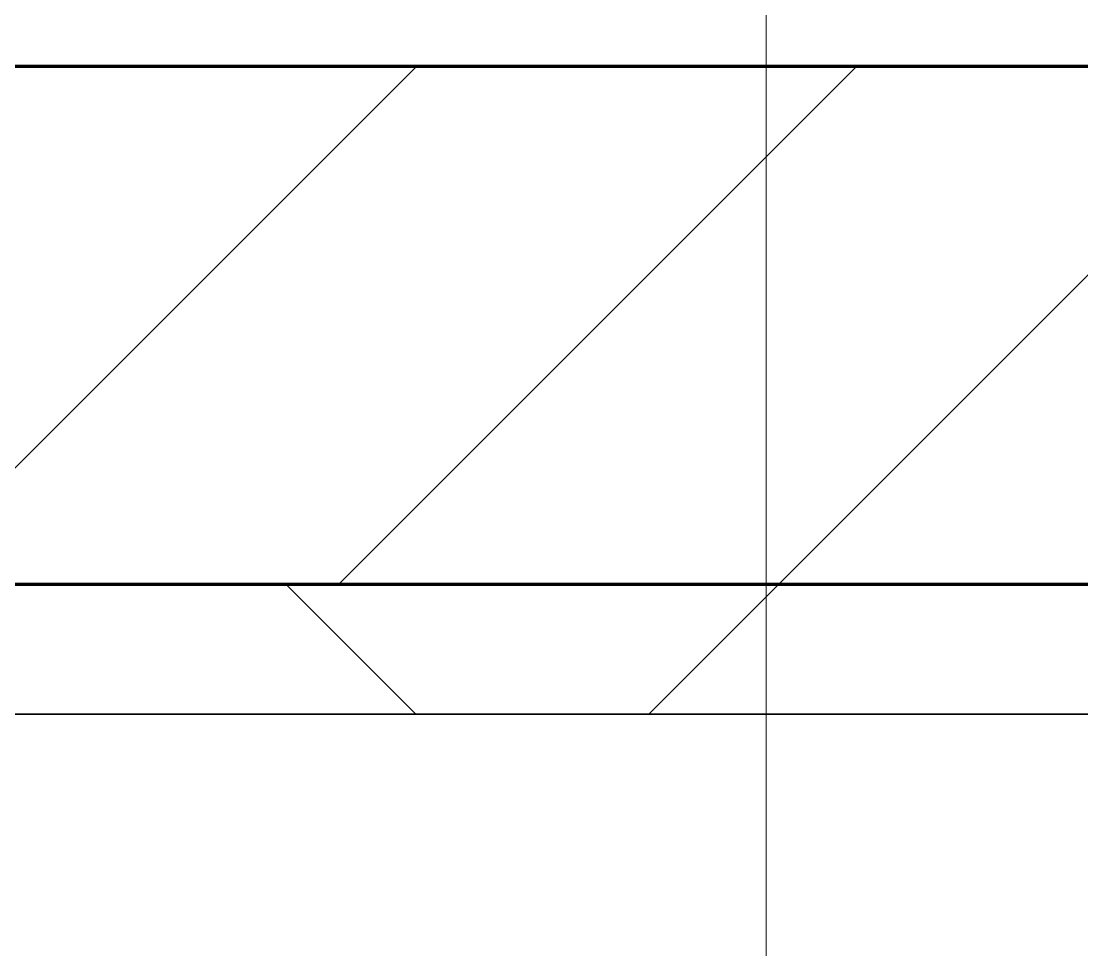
# Model space of a CAD drawing. Header units: millimetres. Extents: x -794326 to -715748, y -17796 to 22353.
# Drawn here: x -778085.1 to -777676, y 7803.1 to 8161.3 of the extents above; entities that cross this region are included whole.
import ezdxf

# ---------------------------------------------------------------- set-up
doc = ezdxf.new("R2010")
doc.units = ezdxf.units.MM
for name, color, linetype, lineweight in [('A-GLAZ-CURT', 2, 'Continuous', 9), ('A-WALL', 5, 'Continuous', 35), ('A-WALL-FNSH', 2, 'Continuous', 35), ('A-WALL-PATT', 1, 'Continuous', 35), ('G-ANNO-TEXT', 3, 'Continuous', 9)]:
    doc.layers.add(name, color=color, linetype=linetype, lineweight=lineweight)

# ---------------------------------------------------------------- blocks, each defined once
blk = doc.blocks.new('PPLS-PP19_Custom Tile Pattern - Custom Tile Pattern-V66-4282-01 ENLARGED LOWER PLATFORM LEVEL - REFLECTED CEILING PLAN - SHEET 3')
at = {"layer": 'A-GLAZ-CURT'}
for p, q in [((-300, 0), (300, 0)), ((300, 0), (-300, 0)), ((195.99, 0), (213.31, 0)), ((213.31, 0), (195.99, 0)), ((230.06, 0), (300, 0)), ((-300, -50), (300, -50)), ((300, -50), (-300, -50))]:
    blk.add_line(p, q, dxfattribs=at)
for points, knots in [([(9.32, 0), (9.08, 0), (7.65, 0), (2.57, 0), (-12.23, 0), (-25.64, 0), (-40, 0), (-56.24, 0), (-75.59, 0), (-94, 0), (-112.01, 0), (-114.94, 0), (-115.63, 0)], [-2922.926651, -2922.926651, -2922.926651, -2922.926651, -2882.788014, -2720.818881, -2518.50168, -2125.455881, -1792.521578, -1466.981642, -1208.454564, -789.402658, -501.969187, -243.577221, -243.577221, -243.577221, -243.577221]), ([(31.18, 0), (25.97, 0), (11.99, 0), (-16.92, 0), (-47.42, 0), (-65.77, 0), (-66.37, 0), (-66.38, 0)], [-4496.803627, -4496.803627, -4496.803627, -4496.803627, -4222.080604, -3745.412743, -2981.410125, -2542.574734, -2498.224237, -2498.224237, -2498.224237, -2498.224237]), ([(-36.78, 0), (-32.43, 0), (-19.22, 0), (8.83, 0), (43.36, 0), (70.92, 0), (82.12, 0), (83.66, 0)], [-6191.144455, -6191.144455, -6191.144455, -6191.144455, -5862.463379, -5340.621928, -4573.028122, -4094.177415, -3869.465285, -3869.465285, -3869.465285, -3869.465285]), ([(30.82, 0), (29.27, 0), (20.14, 0), (3.54, 0), (-16.58, 0), (-34.76, 0), (-36.04, 0)], [-10462.034656, -10462.034656, -10462.034656, -10462.034656, -10363.088938, -9884.23066, -9424.652049, -9182.880979, -9182.880979, -9182.880979, -9182.880979]), ([(-30.52, 0), (-27.11, 0), (-17.83, 0), (5.99, 0), (22.06, 0), (37.44, 0), (45.92, 0), (57.76, 0), (64.47, 0), (72.74, 0), (75.22, 0), (76.03, 0), (76.21, 0)], [-2323.618664, -2323.618664, -2323.618664, -2323.618664, -2142.497158, -1716.209403, -1206.526904, -1089.329421, -901.315459, -753.071572, -495.328968, -421.953223, -334.951786, -290.452333, -290.452333, -290.452333, -290.452333]), ([(8.33, 0), (8.19, 0), (7.18, 0), (0.32, 0), (-13.89, 0), (-24.92, 0), (-29.03, 0)], [-3574.286521, -3574.286521, -3574.286521, -3574.286521, -3526.962355, -3285.499107, -2903.012179, -2680.714891, -2680.714891, -2680.714891, -2680.714891]), ([(-28.57, 0), (-26.93, 0), (-20.29, 0), (-11.45, 0), (2.08, 0), (13.15, 0), (21.24, 0), (24.62, 0), (24.72, 0), (24.72, 0)], [-5361.429781, -5361.429781, -5361.429781, -5361.429781, -5261.36855, -5050.479954, -4785.90057, -4596.498881, -4445.288762, -4384.376941, -4376.041937, -4376.041937, -4376.041937, -4376.041937]), ([(40.22, 0), (35.23, 0), (24.1, 0), (2.64, 0), (-15.59, 0), (-24.89, 0), (-27.34, 0)], [-4066.332663, -4066.332663, -4066.332663, -4066.332663, -3766.694881, -3333.063701, -2994.501669, -2815.863824, -2815.863824, -2815.863824, -2815.863824]), ([(76.63, 0), (74.8, 0), (67.65, 0), (53.52, 0), (37, 0), (24.07, 0), (12.82, 0), (-2.9, 0), (-18.01, 0), (-25.33, 0), (-27.3, 0)], [-3095.572228, -3095.572228, -3095.572228, -3095.572228, -2950.589685, -2634.532728, -2313.748533, -2106.613311, -1925.670641, -1617.263037, -1290.787923, -1169.544024, -1169.544024, -1169.544024, -1169.544024]), ([(-27.29, 0), (-21.43, 0), (-9.84, 0), (4.23, 0), (9.64, 0), (10.14, 0), (10.18, 0)], [-3892.890586, -3892.890586, -3892.890586, -3892.890586, -3589.737505, -3285.047089, -3066.359526, -3044.715262, -3044.715262, -3044.715262, -3044.715262]), ([(-26.65, 0), (-23.01, 0), (-13.67, 0), (8.61, 0), (15.02, 0), (22.91, 0), (31, 0), (36.29, 0), (39.94, 0), (40.43, 0)], [-3113.700791, -3113.700791, -3113.700791, -3113.700791, -2864.387349, -2439.246196, -2084.094819, -1956.422387, -1818.904206, -1645.594513, -1619.124411, -1619.124411, -1619.124411, -1619.124411]), ([(-15.19, 0), (-13.07, 0), (7.48, 0), (42.82, 0), (88.72, 0), (120.63, 0), (138.28, 0), (138.53, 0)], [-461.142613, -461.142613, -461.142613, -461.142613, -429.606584, -390.253598, -346.313304, -291.370682, -290.5735, -290.5735, -290.5735, -290.5735]), ([(-2.63, 0), (-2.47, 0), (-1.22, 0), (4.92, 0), (15.97, 0), (22.54, 0), (24.49, 0)], [-226.825321, -226.825321, -226.825321, -226.825321, -220.269177, -206.416616, -198.214427, -187.717507, -187.717507, -187.717507, -187.717507]), ([(40.57, 0), (39.04, 0), (30.78, 0), (12, 0), (3.08, 0), (-1.67, 0), (-2.25, 0)], [-312.354351, -312.354351, -312.354351, -312.354351, -307.516438, -285.83788, -246.234814, -234.646884, -234.646884, -234.646884, -234.646884]), ([(24.69, 0), (24.54, 0), (20.99, 0), (15.48, 0), (10.8, 0), (9.63, 0)], [-4368.572414, -4368.572414, -4368.572414, -4368.572414, -4306.476363, -4080.000647, -3772.857994, -3772.857994, -3772.857994, -3772.857994]), ([(18.16, 0), (19.15, 0), (24.25, 0), (25.66, 0), (26.12, 0)], [-5700.113719, -5700.113719, -5700.113719, -5700.113719, -5554.232259, -5302.431367, -5302.431367, -5302.431367, -5302.431367]), ([(108.46, 0), (106.74, 0), (102.52, 0), (92.38, 0), (85.59, 0), (74.4, 0), (62.26, 0), (51.85, 0), (43.81, 0), (29.53, 0), (20.67, 0), (18.85, 0), (18.16, 0)], [-7889.582879, -7889.582879, -7889.582879, -7889.582879, -7723.759874, -7531.75727, -7135.649961, -6924.452779, -6738.82075, -6548.303034, -6314.283804, -6135.05769, -5972.647715, -5832.674503, -5832.674503, -5832.674503, -5832.674503]), ([(27.44, 0), (27.9, 0), (29.54, 0), (38.07, 0), (53.39, 0), (71.67, 0), (84.83, 0), (86.01, 0), (92.51, 0), (94.33, 0)], [-5037.309798, -5037.309798, -5037.309798, -5037.309798, -4887.603822, -4705.298446, -4353.683244, -3960.84581, -3759.045785, -3336.541051, -2783.776468, -2783.776468, -2783.776468, -2783.776468]), ([(27.89, 0), (29.09, 0), (33.4, 0), (48.37, 0), (71.92, 0), (94.37, 0), (106.27, 0), (108.46, 0)], [-147.777612, -147.777612, -147.777612, -147.777612, -135.792042, -118.513713, -97.899267, -63.759246, -56.246076, -56.246076, -56.246076, -56.246076]), ([(53.18, 0), (53.06, 0), (52.22, 0), (44.99, 0), (36.46, 0), (30.82, 0)], [-622.740158, -622.740158, -622.740158, -622.740158, -566.066452, -360.610861, 0, 0, 0, 0]), ([(136.44, 0), (121.66, 0), (86.93, 0), (51.16, 0), (31.18, 0)], [-106.750556, -106.750556, -106.750556, -106.750556, -59.610984, 0, 0, 0, 0]), ([(168.37, 0), (167.68, 0), (162.47, 0), (147.02, 0), (109.77, 0), (76.86, 0), (57.82, 0), (46.51, 0), (41.18, 0), (36.02, 0), (35.54, 0), (35.54, 0)], [-543.375029, -543.375029, -543.375029, -543.375029, -530.793311, -458.593899, -401.860199, -357.622665, -341.267687, -334.000314, -326.15566, -319.318397, -317.489778, -317.489778, -317.489778, -317.489778]), ([(36.29, 0), (37.77, 0), (48.82, 0), (64.79, 0), (95.91, 0), (124.45, 0), (132.42, 0), (134.6, 0)], [-314.598523, -314.598523, -314.598523, -314.598523, -305.899624, -287.17622, -249.500363, -194.761443, -152.241002, -152.241002, -152.241002, -152.241002]), ([(70.61, 0), (66.16, 0), (55.8, 0), (45.25, 0), (40.99, 0), (40.57, 0)], [-4647.237329, -4647.237329, -4647.237329, -4647.237329, -4326.416877, -4098.545751, -4073.417217, -4073.417217, -4073.417217, -4073.417217]), ([(40.58, 0), (43.8, 0), (51.61, 0), (58.74, 0), (61.34, 0), (61.45, 0)], [-1616.475267, -1616.475267, -1616.475267, -1616.475267, -1443.202566, -1228.752106, -1120.932285, -1120.932285, -1120.932285, -1120.932285]), ([(103.09, 0), (101.08, 0), (86.31, 0), (65.15, 0), (46.53, 0), (41.05, 0)], [-375.435014, -375.435014, -375.435014, -375.435014, -369.147452, -330.153101, -312.862512, -312.862512, -312.862512, -312.862512]), ([(61.47, 0), (61.47, 0), (61.21, 0), (54.61, 0), (53.71, 0), (53.56, 0)], [-1113.311073, -1113.311073, -1113.311073, -1113.311073, -1096.402191, -891.204116, -747.28819, -747.28819, -747.28819, -747.28819]), ([(76.22, 0), (75.58, 0), (73.64, 0), (71.05, 0), (70.61, 0)], [-193.634889, -193.634889, -193.634889, -193.634889, -31.537676, 0, 0, 0, 0]), ([(94.4, 0), (94.4, 0), (94.64, 0), (99.11, 0), (108.97, 0), (120.79, 0), (139.94, 0), (158.53, 0), (171.52, 0), (176.34, 0)], [-2348.345796, -2348.345796, -2348.345796, -2348.345796, -2310.419338, -2233.599744, -2052.234781, -1843.028543, -1530.39897, -1095.004608, -798.658217, -798.658217, -798.658217, -798.658217]), ([(129.02, 0), (129.02, 0), (124.41, 0), (122.35, 0), (114.96, 0), (108.04, 0), (103.09, 0)], [-35.386604, -35.386604, -35.386604, -35.386604, -31.430235, -22.807238, -15.488593, 0, 0, 0, 0]), ([(107.97, 0), (107.2, 0), (105.63, 0), (105.23, 0), (105.23, 0)], [-9006.33563, -9006.33563, -9006.33563, -9006.33563, -8966.157302, -8929.495943, -8929.495943, -8929.495943, -8929.495943]), ([(114.39, 0), (114.2, 0), (112.92, 0), (110.73, 0), (108.51, 0)], [-8148.58938, -8148.58938, -8148.58938, -8148.58938, -8105.191388, -7891.265505, -7891.265505, -7891.265505, -7891.265505]), ([(157.9, 0), (156.77, 0), (151.67, 0), (143.29, 0), (134.04, 0), (126.24, 0), (118.6, 0), (114.27, 0), (112.24, 0), (108.6, 0)], [-10292.955006, -10292.955006, -10292.955006, -10292.955006, -10098.273015, -9847.788484, -9677.714971, -9567.007022, -9453.21225, -9220.200448, -9017.638175, -9017.638175, -9017.638175, -9017.638175]), ([(108.75, 0), (113.67, 0), (119.81, 0), (128.63, 0), (128.95, 0)], [-55.915853, -55.915853, -55.915853, -55.915853, -39.050993, -35.895543, -35.895543, -35.895543, -35.895543]), ([(128.58, 0), (128.8, 0), (130.16, 0), (139.26, 0), (152.67, 0), (161.24, 0), (162.19, 0), (162.75, 0)], [-633.326174, -633.326174, -633.326174, -633.326174, -627.736123, -618.981161, -602.094757, -592.980799, -581.414464, -581.414464, -581.414464, -581.414464]), ([(137.1, 0), (136, 0), (133.64, 0), (129.87, 0), (129.11, 0)], [-670.405967, -670.405967, -670.405967, -670.405967, -651.020627, -640.742133, -640.742133, -640.742133, -640.742133]), ([(193.8, 0), (193.33, 0), (190.11, 0), (183.13, 0), (171, 0), (161.95, 0), (161.28, 0), (158.35, 0), (157.85, 0), (157.77, 0)], [-11665.349007, -11665.349007, -11665.349007, -11665.349007, -11565.880756, -11105.624034, -10839.086983, -10768.332124, -10666.779182, -10580.760289, -10550.278881, -10550.278881, -10550.278881, -10550.278881]), ([(176.34, 0), (173.89, 0), (167.59, 0), (159.34, 0), (158.33, 0), (158.3, 0)], [-152.867583, -152.867583, -152.867583, -152.867583, -143.776725, -129.632772, -123.352749, -123.352749, -123.352749, -123.352749]), ([(159.07, 0), (159.13, 0), (160.84, 0), (165.21, 0), (171.67, 0), (175.77, 0), (176.33, 0)], [-115.643202, -115.643202, -115.643202, -115.643202, -114.681583, -87.660824, -65.295536, -61.878594, -61.878594, -61.878594, -61.878594]), ([(162.75, 0), (165.4, 0), (170.91, 0), (172.61, 0), (172.61, 0)], [-111.264224, -111.264224, -111.264224, -111.264224, -56.742688, -19.085662, -19.085662, -19.085662, -19.085662]), ([(247.1, 0), (246.76, 0), (245.04, 0), (238.34, 0), (226.56, 0), (221.1, 0), (200.27, 0), (182.99, 0), (174.27, 0), (169.67, 0), (168.99, 0)], [-9649.085549, -9649.085549, -9649.085549, -9649.085549, -9581.591397, -9406.094246, -9221.510254, -9016.44624, -8717.832359, -8253.978395, -8152.463617, -8069.855175, -8069.855175, -8069.855175, -8069.855175]), ([(215.22, 0), (214.62, 0), (210.55, 0), (203.98, 0), (187.54, 0), (175.3, 0), (169.49, 0)], [-203.825446, -203.825446, -203.825446, -203.825446, -198.527383, -184.406837, -162.427601, -142.916156, -142.916156, -142.916156, -142.916156]), ([(171.51, 0), (176.48, 0), (193.23, 0), (201.73, 0), (208.81, 0), (213.9, 0), (241.96, 0), (266.73, 0), (281.71, 0), (291.71, 0), (296.52, 0), (297.86, 0), (298.09, 0)], [-7971.819559, -7971.819559, -7971.819559, -7971.819559, -7784.112253, -7606.717214, -7289.299508, -7042.621073, -6582.165592, -6068.460911, -5766.029927, -5566.724884, -5280.360606, -5199.253518, -5199.253518, -5199.253518, -5199.253518]), ([(176.43, 0), (179.75, 0), (187.25, 0), (208.82, 0), (219.42, 0), (230.06, 0)], [-61.676374, -61.676374, -61.676374, -61.676374, -41.623857, -24.459831, 0, 0, 0, 0]), ([(176.5, 0), (180.81, 0), (188.26, 0), (193.62, 0), (194.69, 0), (194.79, 0)], [-795.364705, -795.364705, -795.364705, -795.364705, -529.74427, -295.064701, -265.121568, -265.121568, -265.121568, -265.121568]), ([(176.6, 0), (180.71, 0), (189.44, 0), (201.08, 0), (207.47, 0), (213.96, 0), (215.11, 0)], [-250.678746, -250.678746, -250.678746, -250.678746, -237.955587, -223.92608, -215.862851, -208.75215, -208.75215, -208.75215, -208.75215]), ([(300, 0), (286.53, 0), (254.22, 0), (210.58, 0), (186.51, 0), (177.41, 0)], [-285.253232, -285.253232, -285.253232, -285.253232, -244.693688, -187.987675, -154.190936, -154.190936, -154.190936, -154.190936]), ([(300, 0), (288.22, 0), (262, 0), (230.43, 0), (219.94, 0), (219.02, 0)], [-12528.858583, -12528.858583, -12528.858583, -12528.858583, -11905.454923, -11162.864862, -10856.732305, -10856.732305, -10856.732305, -10856.732305]), ([(219.9, 0), (220.86, 0), (227.84, 0), (242.06, 0), (246.54, 0), (246.96, 0)], [-10670.940496, -10670.940496, -10670.940496, -10670.940496, -10511.382485, -9925.173265, -9834.877357, -9834.877357, -9834.877357, -9834.877357]), ([(284.76, 0), (284.76, 0), (285.09, 0), (287.47, 0), (293.59, 0), (297.76, 0), (300, 0)], [-4110.630118, -4110.630118, -4110.630118, -4110.630118, -4053.389046, -3959.664717, -3862.421465, -3746.95702, -3746.95702, -3746.95702, -3746.95702]), ([(297.38, 0), (295.84, 0), (291.62, 0), (285.38, 0), (284.87, 0)], [-4803.172655, -4803.172655, -4803.172655, -4803.172655, -4358.271401, -4143.037883, -4143.037883, -4143.037883, -4143.037883])]:
    blk.add_open_spline(points, degree=3, knots=knots, dxfattribs=at)
for points in [[(24.49, 0), (25.23, 0), (25.72, 0), (26.04, 0)], [(80.35, 0), (79.57, 0), (78.27, 0), (76.63, 0)], [(84.06, 0), (83.48, 0), (82.41, 0), (81.72, 0)], [(105.26, 0), (105.47, 0), (106.62, 0), (107.76, 0)], [(108.54, 0), (111.52, 0), (112.65, 0), (113.59, 0)], [(168.74, 0), (168.74, 0), (169.81, 0), (171.51, 0)], [(172.07, 0), (173.49, 0), (174.91, 0), (176.33, 0)], [(195.11, 0), (194.91, 0), (194.44, 0), (193.8, 0)]]:
    blk.add_open_spline(points, degree=3, dxfattribs=at)
blk = doc.blocks.new('PPLS-PP19_Custom Tile Pattern - Custom Tile Pattern-V67-4282-01 ENLARGED LOWER PLATFORM LEVEL - REFLECTED CEILING PLAN - SHEET 3')
at = {"layer": 'A-GLAZ-CURT'}
for p, q in [((-300, 0), (300, 0)), ((300, 0), (-300, 0)), ((-293.07, 0), (-287.94, 0)), ((-287.94, 0), (-293.07, 0)), ((-287, 0), (-275.75, 0)), ((-275.75, 0), (-287, 0)), ((-222.32, 0), (-205, 0)), ((-205, 0), (-222.32, 0)), ((-300, -50), (300, -50)), ((300, -50), (-300, -50))]:
    blk.add_line(p, q, dxfattribs=at)
at = {"layer": 'A-GLAZ-CURT', "flags": 128}
for points in [[(-300, 0), (-291.56, 0), (-283.3, 0), (-275.2, 0), (-267.26, 0), (-259.45, 0), (-251.77, 0), (-244.2, 0), (-236.74, 0), (-229.36, 0), (-222.06, 0), (-214.83, 0), (-207.71, 0), (-200.76, 0), (-194.02, 0)], [(-196.37, 0), (-202.58, 0), (-209.04, 0), (-215.73, 0), (-222.63, 0), (-229.72, 0), (-236.97, 0), (-244.39, 0), (-251.96, 0), (-259.67, 0), (-267.51, 0), (-275.48, 0), (-283.55, 0), (-291.73, 0), (-300, 0)]]:
    blk.add_lwpolyline(points, dxfattribs=at)
at = {"layer": 'A-GLAZ-CURT'}
for points in [[(-300, 0), (-295.94, 0), (-291.91, 0), (-287.91, 0)], [(-289.02, 0), (-292.64, 0), (-296.31, 0), (-300, 0)]]:
    blk.add_open_spline(points, degree=3, dxfattribs=at)
for points, knots in [([(-152.67, 0), (-171.19, 0), (-210.79, 0), (-259.1, 0), (-286.49, 0), (-287.91, 0)], [-16636.165947, -16636.165947, -16636.165947, -16636.165947, -15131.813646, -13729.592194, -13653.617074, -13653.617074, -13653.617074, -13653.617074]), ([(-287.63, 0), (-276.6, 0), (-233.39, 0), (-189.34, 0), (-159.63, 0), (-152.14, 0)], [-5101.330845, -5101.330845, -5101.330845, -5101.330845, -4502.809032, -2700.551212, -2029.435771, -2029.435771, -2029.435771, -2029.435771]), ([(-137.88, 0), (-140.56, 0), (-147.66, 0), (-147.69, 0), (-158.72, 0), (-174.02, 0), (-185.59, 0), (-209.77, 0), (-232.01, 0), (-255.22, 0), (-262.59, 0), (-264.9, 0), (-265.4, 0)], [-3187.727384, -3187.727384, -3187.727384, -3187.727384, -2919.378265, -2477.344047, -2237.412286, -2029.680487, -1755.085331, -1400.429864, -858.079193, -543.655514, -208.940337, 0, 0, 0, 0]), ([(-258.6, 0), (-257.91, 0), (-254.26, 0), (-241.25, 0), (-225.99, 0), (-213.1, 0), (-200.2, 0), (-185.8, 0), (-171.77, 0), (-158.7, 0), (-157.22, 0)], [-5722.54675, -5722.54675, -5722.54675, -5722.54675, -5657.471696, -5413.335975, -5017.494783, -4832.723979, -4666.091899, -4349.945572, -4000.813434, -3840.635403, -3840.635403, -3840.635403, -3840.635403]), ([(-133.82, 0), (-135.51, 0), (-137.8, 0), (-149.31, 0), (-162.01, 0), (-177.91, 0), (-199.46, 0), (-216.65, 0), (-231.26, 0), (-233.46, 0), (-234, 0)], [-2731.647847, -2731.647847, -2731.647847, -2731.647847, -2418.507304, -2308.929706, -2113.765672, -1763.376603, -1422.553702, -978.033455, -846.069444, -682.911962, -682.911962, -682.911962, -682.911962]), ([(-233.49, 0), (-233.44, 0), (-232.38, 0), (-230.74, 0), (-225.3, 0), (-223.63, 0)], [-455.274641, -455.274641, -455.274641, -455.274641, -440.605512, -119.536984, 0, 0, 0, 0]), ([(-223.63, 0), (-219.39, 0), (-206.17, 0), (-188.58, 0), (-169.02, 0), (-157.93, 0), (-152.01, 0)], [-5463.295695, -5463.295695, -5463.295695, -5463.295695, -5161.076232, -4739.070012, -4465.409639, -4149.119819, -4149.119819, -4149.119819, -4149.119819])]:
    blk.add_open_spline(points, degree=3, knots=knots, dxfattribs=at)

msp = doc.modelspace()

# ---------------------------------------------------------------- hatches: boundary and pattern name
at = {"layer": 'A-WALL-PATT', "lineweight": 9}
h = msp.add_hatch(dxfattribs=at)
h.set_pattern_fill('FP_2', color=256, style=0, pattern_type=2)
h.set_pattern_definition([(45, (0, 0), (-84.852814, 84.852814), [])])
h.paths.add_polyline_path([(-767597.37, 7944.02), (-767597.37, 8144.02), (-783082.37, 8144.02), (-783082.37, 7944.02), (-780382.37, 7944.02), (-780382.37, 7994.02), (-779182.37, 7994.02), (-779182.37, 7944.02), (-767847.32, 7944.02)])
h = msp.add_hatch(dxfattribs=at)
h.set_pattern_fill('FP_3', color=256, style=0, pattern_type=2)
h.set_pattern_definition([(45, (0, 0), (-212.13203, 212.13203), []), (135, (0, 0), (-212.13203, -212.13203), [])])
h.paths.add_polyline_path([(-774897.32, 7894.02), (-774897.32, 7944.02), (-779182.37, 7944.02), (-779182.37, 7904.02), (-780238.41, 7904.02), (-780216.03, 7894.02), (-775279.41, 7894.02)])
h.paths.add_polyline_path([(-780357.37, 7894.02), (-780326.34, 7894.02), (-780348.72, 7904.02), (-780382.37, 7904.02), (-780382.37, 7944.02), (-783032.37, 7944.02), (-783032.37, 7894.02), (-780382.37, 7894.02)])

# ---------------------------------------------------------------- linework, layer by layer
at = {"layer": 'A-WALL', "color": 7, "lineweight": 70}
for p, q in [((-778542.37, 8144.02), (-767597.37, 8144.02)), ((-774897.32, 7944.02), (-779182.37, 7944.02))]:
    msp.add_line(p, q, dxfattribs=at)
at = {"layer": 'A-WALL-FNSH', "color": 250}
for p, q in [((-779182.37, 7944.02), (-774897.32, 7944.02)), ((-774897.32, 7894.02), (-779182.37, 7894.02))]:
    msp.add_line(p, q, dxfattribs=at)
at = {"layer": 'G-ANNO-TEXT', "color": 10}
msp.add_line((-777797.72, 6619.6), (-777797.72, 14214.25), dxfattribs=at)

# ---------------------------------------------------------------- block references
at = {"layer": 'A-GLAZ-CURT', "rotation": 180}
for name, p in [('PPLS-PP19_Custom Tile Pattern - Custom Tile Pattern-V67-4282-01 ENLARGED LOWER PLATFORM LEVEL - REFLECTED CEILING PLAN - SHEET 3', (-778282.37, 7894.02)), ('PPLS-PP19_Custom Tile Pattern - Custom Tile Pattern-V66-4282-01 ENLARGED LOWER PLATFORM LEVEL - REFLECTED CEILING PLAN - SHEET 3', (-777682.37, 7894.02))]:
    msp.add_blockref(name, p, dxfattribs=at)

doc.saveas('drawing.dxf')
